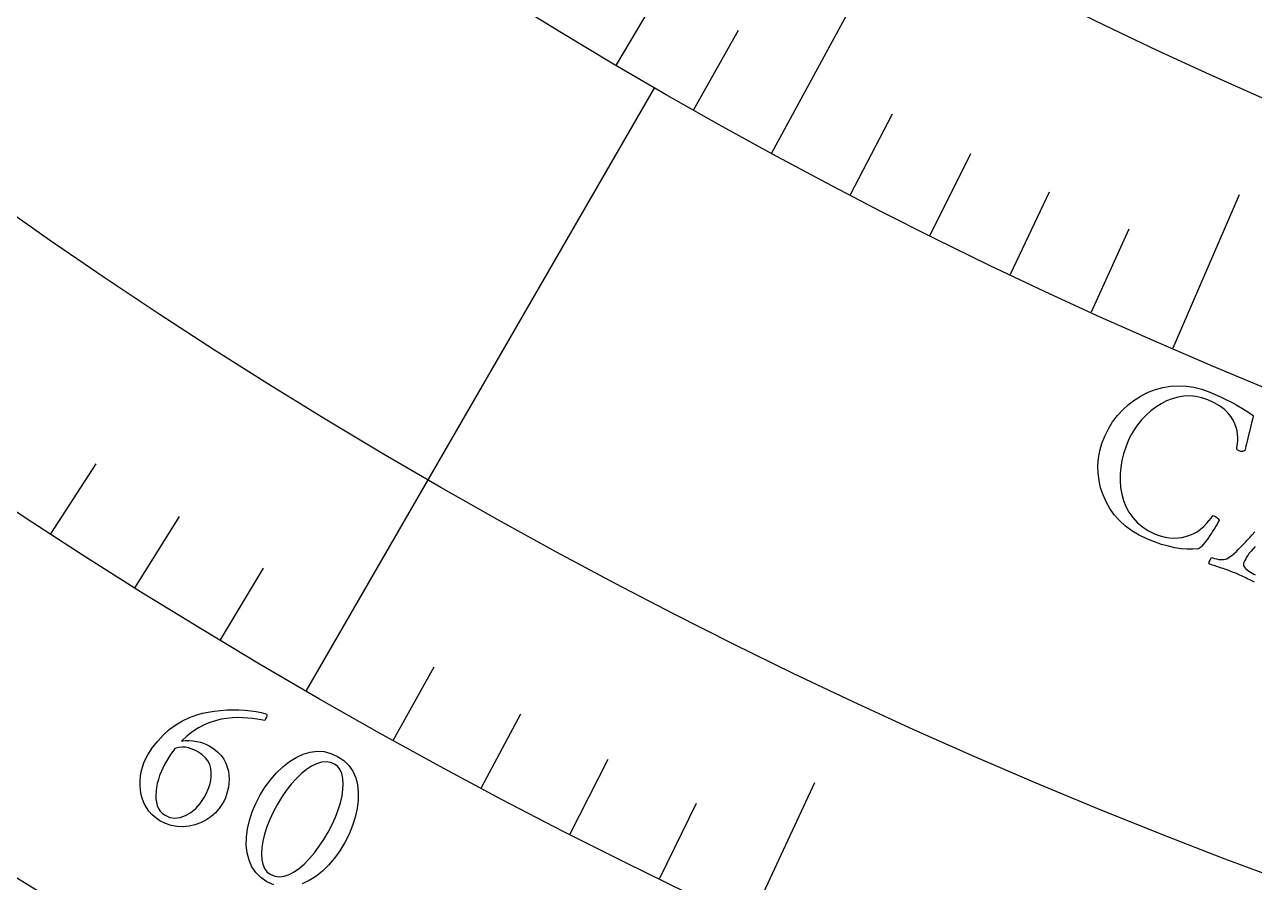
# Model space of a CAD drawing. Header units: millimetres. Extents: x -60 to 60, y -60 to 76.
# Drawn here: x -29.82 to -18.17, y -48.84 to -40.71 of the extents above; entities that cross this region are included whole.
import ezdxf

# ---------------------------------------------------------------- set-up
doc = ezdxf.new("R2010")
doc.units = ezdxf.units.MM
for name, color, linetype in [('CUT_OUTER', 1, 'Continuous'), ('ENGRAVE', 7, 'Continuous'), ('ENGRAVE_FINE', 8, 'Continuous'), ('TEXT', 5, 'Continuous')]:
    doc.layers.add(name, color=color, linetype=linetype)

msp = doc.modelspace()

# ---------------------------------------------------------------- linework, layer by layer
at = {"layer": 'CUT_OUTER'}
msp.add_arc((0, -0.0001), 59.9999, 176.771323, 2.429054, dxfattribs=at)
at = {"layer": 'ENGRAVE'}
for points in [[(-22.7422, -41.9295), (-21.7124, -40.0308)], [(-27.15, -47.0252), (-23.85, -41.3094)], [(-18.9389, -43.7791), (-18.31, -42.3253)], [(-22.9482, -49.2125), (-22.3345, -47.8966)]]:
    msp.add_lwpolyline(points, dxfattribs=at)
for radius in [58.8, 58.8, 57.225, 54.3, 54.3, 51.99, 47.7, 47.7, 45.18]:
    msp.add_circle((0, 0), radius, dxfattribs=at)
at = {"layer": 'ENGRAVE_FINE'}
for points in [[(-24.2139, -41.0972), (-23.7753, -40.3528)], [(-23.4818, -41.5198), (-23.0565, -40.7677)], [(-21.9953, -42.3261), (-21.5969, -41.5594)], [(-21.2413, -42.7095), (-20.8565, -41.9359)], [(-20.4803, -43.0795), (-20.1094, -42.2992)], [(-19.7128, -43.4361), (-19.3557, -42.6493)], [(-29.5739, -45.5398), (-29.1425, -44.8756)], [(-28.7746, -46.049), (-28.3549, -45.3774)], [(-27.9666, -46.5442), (-27.5587, -45.8653)], [(-26.3252, -47.4919), (-25.9412, -46.7992)], [(-25.4923, -47.9441), (-25.1205, -47.2448)], [(-24.6517, -48.3817), (-24.2921, -47.676)], [(-23.8036, -48.8045), (-23.4564, -48.0927)]]:
    msp.add_lwpolyline(points, dxfattribs=at)
at = {"layer": 'TEXT'}
for points in [[(-18.5926, -44.1975), (-18.5424, -44.2192), (-18.4914, -44.2424), (-18.4397, -44.2671), (-18.3872, -44.2933), (-18.3346, -44.3214), (-18.2824, -44.3517), (-18.2306, -44.3842), (-18.1793, -44.4189), (-18.18, -44.4218), (-18.182, -44.4306), (-18.1853, -44.4452), (-18.1899, -44.4656), (-18.1955, -44.4899), (-18.2017, -44.5161), (-18.2086, -44.5443), (-18.216, -44.5743), (-18.2236, -44.6047), (-18.2308, -44.6336), (-18.2375, -44.6612), (-18.2439, -44.6874), (-18.2494, -44.7102), (-18.2539, -44.7277), (-18.2573, -44.74), (-18.2596, -44.7469), (-18.2613, -44.7511), (-18.2652, -44.7546), (-18.2711, -44.7571), (-18.2792, -44.7588), (-18.2882, -44.7595), (-18.297, -44.759), (-18.3057, -44.7573), (-18.3142, -44.7544), (-18.3211, -44.7511), (-18.3272, -44.7472), (-18.3324, -44.7428), (-18.3368, -44.7377), (-18.3342, -44.7232), (-18.3317, -44.705), (-18.3293, -44.6829), (-18.327, -44.6571), (-18.3263, -44.6284), (-18.3285, -44.5979), (-18.3336, -44.5657), (-18.3416, -44.5315), (-18.3537, -44.4966), (-18.3712, -44.4617), (-18.394, -44.427), (-18.4222, -44.3923), (-18.4571, -44.3587), (-18.5002, -44.3271), (-18.5514, -44.2975), (-18.6108, -44.2698), (-18.667, -44.25), (-18.7234, -44.2377), (-18.7799, -44.2329), (-18.8365, -44.2356), (-18.8927, -44.245), (-18.9475, -44.2602), (-19.0011, -44.2813), (-19.0534, -44.3081), (-19.1037, -44.34), (-19.1511, -44.3758), (-19.1957, -44.4156), (-19.2374, -44.4595), (-19.2756, -44.5064), (-19.3096, -44.5553), (-19.3394, -44.6062), (-19.3649, -44.6591), (-19.3889, -44.7199), (-19.4085, -44.782), (-19.4238, -44.8453), (-19.4348, -44.9099), (-19.4409, -44.9747), (-19.4415, -45.0385), (-19.4366, -45.1013), (-19.4261, -45.1633), (-19.4098, -45.2232), (-19.387, -45.2803), (-19.3579, -45.3344), (-19.3224, -45.3855), (-19.28, -45.4326), (-19.2301, -45.4744), (-19.1728, -45.511), (-19.108, -45.5424), (-19.0609, -45.56), (-19.0158, -45.5722), (-18.9728, -45.5793), (-18.9318, -45.581), (-18.893, -45.5789), (-18.8565, -45.5742), (-18.8223, -45.567), (-18.7903, -45.5573), (-18.7497, -45.5407), (-18.7127, -45.5208), (-18.6794, -45.4974), (-18.6497, -45.4707), (-18.6234, -45.4429), (-18.6, -45.4164), (-18.5797, -45.3911), (-18.5624, -45.3671), (-18.5445, -45.3738), (-18.5286, -45.3834), (-18.5149, -45.3958), (-18.5033, -45.4111), (-18.5075, -45.4203), (-18.5143, -45.4328), (-18.5234, -45.4486), (-18.5351, -45.4678), (-18.5483, -45.4891), (-18.5624, -45.5111), (-18.5772, -45.5339), (-18.5928, -45.5574), (-18.6087, -45.5806), (-18.6242, -45.6021), (-18.6394, -45.6221), (-18.6543, -45.6406), (-18.6681, -45.6564), (-18.6801, -45.6686), (-18.6904, -45.6771), (-18.6988, -45.6821), (-18.7522, -45.6858), (-18.8074, -45.6854), (-18.8643, -45.6808), (-18.923, -45.6719), (-18.9843, -45.6585), (-19.0489, -45.6402), (-19.1168, -45.6169), (-19.1879, -45.5887), (-19.262, -45.5535), (-19.3299, -45.5128), (-19.3916, -45.4666), (-19.4472, -45.4149), (-19.4963, -45.3589), (-19.5388, -45.2997), (-19.5745, -45.2374), (-19.6036, -45.1719), (-19.6259, -45.1043), (-19.6413, -45.0355), (-19.6499, -44.9657), (-19.6515, -44.8947), (-19.6462, -44.8236), (-19.6338, -44.7532), (-19.6142, -44.6836), (-19.5877, -44.6147), (-19.553, -44.5444), (-19.5129, -44.4792), (-19.4675, -44.4191), (-19.4167, -44.3639), (-19.3615, -44.3141), (-19.3029, -44.2701), (-19.2408, -44.2317), (-19.1753, -44.199), (-19.1071, -44.1728), (-19.0371, -44.1537), (-18.9652, -44.1418), (-18.8914, -44.137), (-18.8167, -44.1399), (-18.742, -44.151), (-18.6673, -44.1702), (-18.5926, -44.1975)], [(-28.0726, -47.5477), (-28.0286, -47.5767), (-27.9909, -47.6078), (-27.9597, -47.6411), (-27.9349, -47.6765), (-27.9156, -47.7133), (-27.9009, -47.7507), (-27.891, -47.7886), (-27.8856, -47.8271), (-27.8842, -47.8654), (-27.8858, -47.9029), (-27.8905, -47.9395), (-27.8982, -47.9753), (-27.9081, -48.0092), (-27.9192, -48.0405), (-27.9316, -48.0689), (-27.9451, -48.0947), (-27.9771, -48.1426), (-28.0143, -48.1852), (-28.0567, -48.2223), (-28.1044, -48.2541), (-28.1556, -48.2798), (-28.2086, -48.2987), (-28.2634, -48.3109), (-28.32, -48.3164), (-28.3769, -48.3144), (-28.4326, -48.304), (-28.4871, -48.2853), (-28.5403, -48.2584), (-28.5793, -48.2322), (-28.6136, -48.2027), (-28.6432, -48.1697), (-28.668, -48.1334), (-28.6884, -48.0947), (-28.7045, -48.0546), (-28.7164, -48.013), (-28.724, -47.97), (-28.7277, -47.9261), (-28.7276, -47.8822), (-28.7237, -47.8381), (-28.7161, -47.794), (-28.7051, -47.7507), (-28.691, -47.7095), (-28.6738, -47.6703), (-28.6535, -47.633), (-28.6094, -47.566), (-28.5608, -47.5041), (-28.5079, -47.4474), (-28.4505, -47.3959), (-28.3897, -47.3504), (-28.3262, -47.3118), (-28.26, -47.2802), (-28.1913, -47.2555), (-28.1372, -47.2407), (-28.0815, -47.2287), (-28.0243, -47.2195), (-27.9656, -47.2131), (-27.9065, -47.2092), (-27.8482, -47.2076), (-27.7907, -47.2083), (-27.734, -47.2113), (-27.6793, -47.2165), (-27.628, -47.2238), (-27.5799, -47.2332), (-27.5351, -47.2448), (-27.53, -47.2496), (-27.5276, -47.2564), (-27.528, -47.2652), (-27.531, -47.276), (-27.5353, -47.2869), (-27.539, -47.2961), (-27.5424, -47.3035), (-27.5454, -47.3091), (-27.5809, -47.3021), (-27.6195, -47.2959), (-27.6611, -47.2904), (-27.7059, -47.2856), (-27.753, -47.2825), (-27.8019, -47.282), (-27.8526, -47.2843), (-27.905, -47.2892), (-27.9586, -47.2978), (-28.0124, -47.311), (-28.0666, -47.3289), (-28.1211, -47.3515), (-28.1755, -47.3796), (-28.2291, -47.4143), (-28.282, -47.4556), (-28.3342, -47.5034), (-28.2984, -47.4997), (-28.2626, -47.499), (-28.2267, -47.5014), (-28.1908, -47.5067), (-28.1564, -47.5144), (-28.1253, -47.5238), (-28.0973, -47.5349), (-28.0726, -47.5477)], [(-28.3967, -47.5746), (-28.4074, -47.5886), (-28.418, -47.6029), (-28.4285, -47.6176), (-28.439, -47.6327), (-28.4492, -47.6481), (-28.4592, -47.6635), (-28.469, -47.6791), (-28.4786, -47.6949), (-28.4963, -47.7264), (-28.5129, -47.7597), (-28.5282, -47.7945), (-28.5422, -47.8311), (-28.5545, -47.8684), (-28.5643, -47.9057), (-28.5716, -47.9428), (-28.5765, -47.9798), (-28.5785, -48.0159), (-28.577, -48.0504), (-28.5723, -48.0833), (-28.5641, -48.1145), (-28.5521, -48.1431), (-28.5358, -48.1682), (-28.5151, -48.1896), (-28.49, -48.2075), (-28.4448, -48.2273), (-28.3976, -48.2344), (-28.3483, -48.2288), (-28.297, -48.2105), (-28.2467, -48.1813), (-28.2005, -48.1427), (-28.1583, -48.0949), (-28.1202, -48.0378), (-28.099, -47.9983), (-28.0817, -47.9586), (-28.068, -47.9185), (-28.0581, -47.8782), (-28.0526, -47.8383), (-28.0525, -47.7998), (-28.0576, -47.7625), (-28.068, -47.7266), (-28.0845, -47.6927), (-28.1079, -47.6616), (-28.1382, -47.6333), (-28.1756, -47.6077), (-28.196, -47.5966), (-28.2184, -47.5865), (-28.2427, -47.5771), (-28.269, -47.5687), (-28.2974, -47.5631), (-28.3281, -47.5622), (-28.3612, -47.5661), (-28.3967, -47.5746)], [(-26.8849, -47.7223), (-26.9241, -47.706), (-26.9657, -47.7), (-27.0096, -47.7044), (-27.0559, -47.719), (-27.1035, -47.7427), (-27.1514, -47.7742), (-27.1997, -47.8134), (-27.2482, -47.8603), (-27.296, -47.9139), (-27.342, -47.9728), (-27.3861, -48.0372), (-27.4284, -48.107), (-27.4664, -48.1781), (-27.4991, -48.2485), (-27.5263, -48.3181), (-27.548, -48.3869), (-27.5639, -48.453), (-27.5736, -48.5148), (-27.5771, -48.572), (-27.5745, -48.6249), (-27.5652, -48.6716), (-27.5488, -48.7104), (-27.5252, -48.7415), (-27.4946, -48.7647), (-27.452, -48.7826), (-27.4078, -48.7893), (-27.3619, -48.7847), (-27.3145, -48.7689), (-27.2663, -48.7434), (-27.2182, -48.7098), (-27.1701, -48.6681), (-27.122, -48.6182), (-27.0749, -48.5621), (-27.0299, -48.5014), (-26.9869, -48.4362), (-26.9458, -48.3665), (-26.908, -48.2944), (-26.8759, -48.224), (-26.8495, -48.1552), (-26.8287, -48.0881), (-26.8138, -48.0239), (-26.8049, -47.9642), (-26.8021, -47.9088), (-26.8054, -47.8577), (-26.8151, -47.8126), (-26.8315, -47.775), (-26.8548, -47.7449), (-26.8849, -47.7223)]]:
    msp.add_lwpolyline(points, close=True, dxfattribs=at)
for points in [[(-18.1676, -45.9975), (-18.1869, -45.9886), (-18.2048, -45.9803), (-18.2212, -45.9725), (-18.2361, -45.9654), (-18.2503, -45.9585), (-18.2644, -45.9517), (-18.2785, -45.9448), (-18.2927, -45.9379), (-18.308, -45.9307), (-18.3258, -45.9229), (-18.3459, -45.9144), (-18.3684, -45.9052), (-18.3913, -45.8962), (-18.4123, -45.8883), (-18.4316, -45.8813), (-18.4491, -45.8754), (-18.4657, -45.8699), (-18.4823, -45.8645), (-18.4989, -45.859), (-18.5154, -45.8536), (-18.5331, -45.8477), (-18.5529, -45.8409), (-18.5749, -45.8333), (-18.599, -45.8247), (-18.5996, -45.8207), (-18.5987, -45.8146), (-18.5963, -45.8065), (-18.5925, -45.7963), (-18.588, -45.7859), (-18.5835, -45.7773), (-18.5791, -45.7703), (-18.5748, -45.765), (-18.5632, -45.769), (-18.5477, -45.7731), (-18.5284, -45.7775), (-18.5053, -45.7819), (-18.4819, -45.7849), (-18.4618, -45.7849), (-18.445, -45.7818), (-18.4315, -45.7757), (-18.4075, -45.761), (-18.3843, -45.7447), (-18.3619, -45.7266), (-18.3402, -45.7069), (-18.3188, -45.6859), (-18.2972, -45.6642), (-18.2756, -45.6418), (-18.2538, -45.6187), (-18.2538, -45.6187), (-18.2512, -45.6159), (-18.2434, -45.6076), (-18.2305, -45.5938), (-18.2125, -45.5744), (-18.19, -45.5503), (-18.164, -45.5222)], [(-18.1628, -45.6594), (-18.1821, -45.682), (-18.2011, -45.7042), (-18.2175, -45.7249), (-18.2313, -45.7442), (-18.2426, -45.762), (-18.2518, -45.7783), (-18.2596, -45.7931), (-18.266, -45.8062), (-18.271, -45.8177), (-18.2734, -45.8297), (-18.2711, -45.8421), (-18.2641, -45.855), (-18.2525, -45.8684), (-18.2382, -45.8815), (-18.2231, -45.8934), (-18.2073, -45.9042), (-18.1907, -45.914), (-18.1754, -45.9222), (-18.1632, -45.9286)], [(-27.4602, -48.8669), (-27.5253, -48.8369), (-27.583, -48.7976), (-27.6306, -48.7504), (-27.668, -48.6952), (-27.6952, -48.6323), (-27.7128, -48.5637), (-27.7212, -48.4915), (-27.7203, -48.4158), (-27.7104, -48.3365), (-27.6919, -48.2557), (-27.6656, -48.1751), (-27.6314, -48.0948), (-27.5894, -48.0148), (-27.5415, -47.9382), (-27.4896, -47.8681), (-27.4337, -47.8045), (-27.3739, -47.7474), (-27.3113, -47.6983), (-27.2474, -47.659), (-27.182, -47.6293), (-27.1151, -47.6093), (-27.0483, -47.6005), (-26.9828, -47.6041), (-26.9186, -47.6203), (-26.8558, -47.6491), (-26.8558, -47.6491), (-26.7971, -47.6888), (-26.749, -47.7359), (-26.7116, -47.7902), (-26.6847, -47.8519), (-26.6677, -47.9192), (-26.6596, -47.9902), (-26.6606, -48.0651), (-26.6707, -48.1437), (-26.689, -48.2242), (-26.7148, -48.3048), (-26.748, -48.3854), (-26.7888, -48.466), (-26.8355, -48.5434), (-26.8863, -48.6143), (-26.9413, -48.6788), (-27.0004, -48.7367), (-27.0626, -48.7865), (-27.1265, -48.8266), (-27.1921, -48.8571)]]:
    msp.add_lwpolyline(points, dxfattribs=at)

doc.saveas('drawing.dxf')
